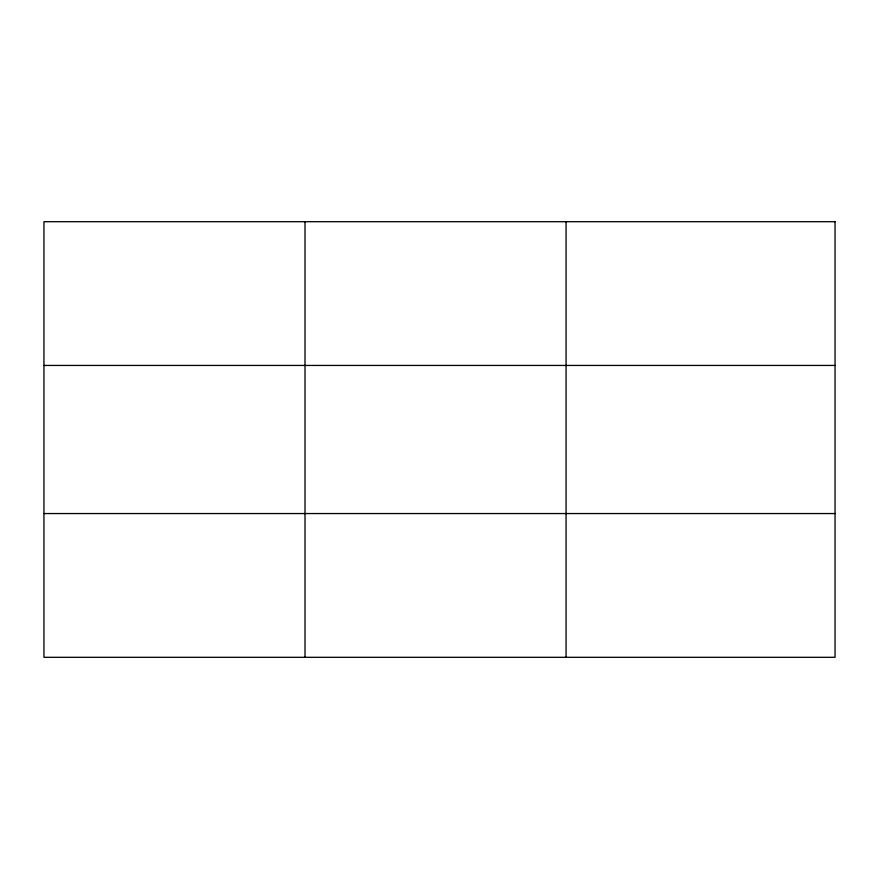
<?xml version="1.0" encoding="UTF-8"?>
<svg xmlns="http://www.w3.org/2000/svg" width="879" height="879" viewBox="0 0 879 879"><rect width="100%" height="100%" fill="white"/><g stroke="black" fill="none" stroke-linecap="round" stroke-linejoin="round"><path stroke-width="1.32" d="M305.013 657.305L305.013 221.695M566.076 657.305L566.076 221.695M43.95 365.444L835.05 365.444M43.95 513.556L835.05 513.556M835.05 221.695L835.05 657.305L43.95 657.305L43.95 221.695L835.05 221.695"/></g></svg>
